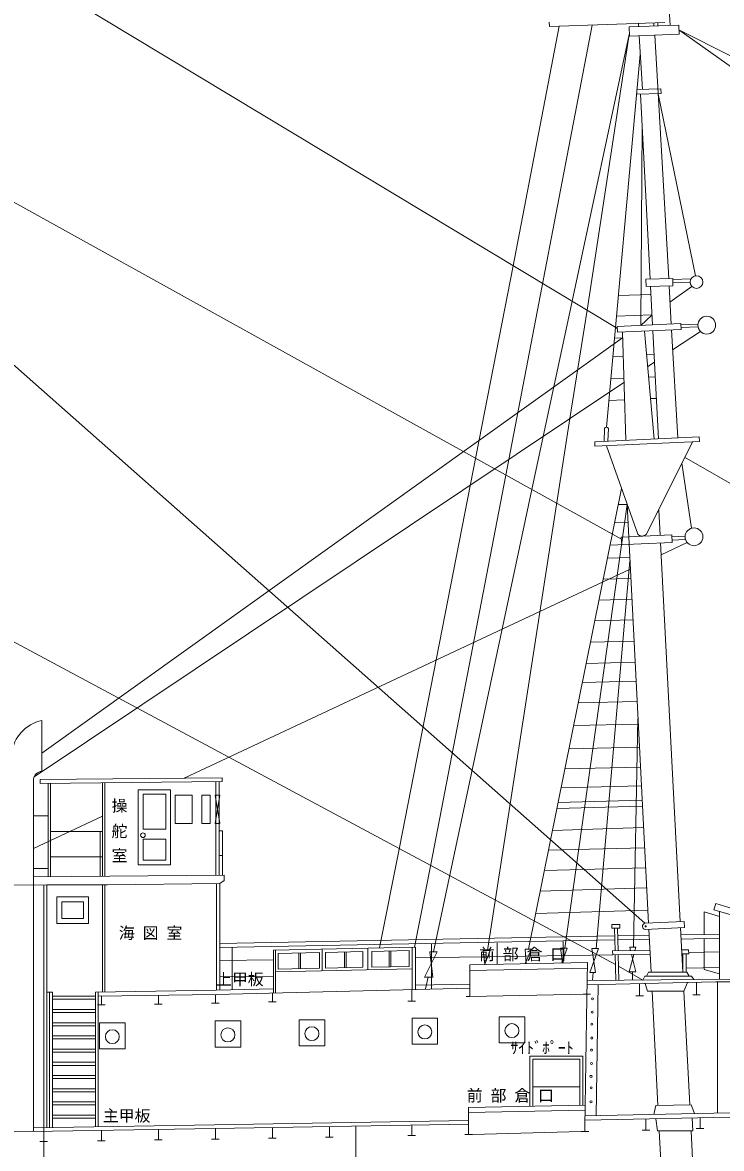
# Model space of a CAD drawing. Units: millimetres, scale not verified. Extents: x -51050 to 51050, y -29700 to 29700.
# Drawn here: x 570 to 14331, y -14981 to 7188 of the extents above; entities that cross this region are included whole.
import ezdxf
from ezdxf.enums import TextEntityAlignment as Align

# ---------------------------------------------------------------- set-up
doc = ezdxf.new("R2010")
doc.units = ezdxf.units.MM
doc.header["$LTSCALE"] = 100
doc.linetypes.add('USER1', pattern=[50.8, 31.75, -6.35, 6.35, -6.35])
doc.layers.add('0-3_keijou', color=7, linetype='Continuous', lineweight=18)
doc.layers.add('0-5_text', color=7, linetype='Continuous')
doc.styles.add('ＭＳ ゴシック', font='')
doc.styles.get('ＭＳ ゴシック').set_extended_font_data('MS Gothic')

msp = doc.modelspace()

# ---------------------------------------------------------------- linework, layer by layer
at = {"layer": '0-3_keijou'}
for p, q in [((12281.1, 1163.3), (-9556.4, 14320.1)), ((13198.2, 9099), (13318, 7130.3)), ((-9333.6, 9047.4), (12361, -2981.6)), ((-9333.6, 9047.4), (12822.8, -10546.2)), ((10942.4, 7107), (10939.1, 7197)), ((10942.4, 7107), (13214.7, 7191)), ((12513.7, 7100.6), (13491, 7136.7)), ((12520.4, 6920.7), (12513.7, 7100.6)), ((12698.1, 7171.9), (12700.5, 7107.5)), ((12999.3, 7183), (13001.7, 7118.6)), ((13076.7, 7185.9), (13079, 7121.5)), ((13497.7, 6956.8), (13491, 7136.7)), ((12520.4, 6920.7), (13497.7, 6956.8)), ((12772.9, 5870.6), (12711.2, 6927.8)), ((13022, 6939.3), (13292.6, 2147.6)), ((12732.6, 6560.1), (12065.3, -775.6)), ((12662.3, 5867.7), (13140.2, 5880.1)), ((12662.3, 5867.7), (12664.7, 5775.8)), ((12664.7, 5775.8), (13142.6, 5788.2)), ((12927.3, 2135.6), (12734.5, 5777.6)), ((13087.1, 5786.7), (13822.3, 2202.3)), ((13140.2, 5880.1), (13142.6, 5788.2)), ((12844.2, 2132.8), (13370.9, 2150.2)), ((12849, 1987.9), (12844.2, 2132.8)), ((12849, 1987.9), (13375.7, 2005.3)), ((13300.1, 2002.8), (13338.5, 1252.4)), ((13375.7, 2005.3), (13370.9, 2150.2)), ((13371.6, 2129.8), (13732.1, 2143.3)), ((13373.7, 2064.6), (13714, 2077.4)), ((12301.2, 1810.9), (12940.1, 1835.9)), ((12971.3, 1236.1), (12932, 1990.7)), ((13747.3, 1993.4), (13316.4, 1684)), ((12264.1, 1403.6), (12961, 1434.9)), ((12961.3, 1429.1), (12742.1, 1225.9)), ((12279.3, 1205.4), (13533.5, 1261.1)), ((12279.3, 1205.4), (12284.4, 1090.5)), ((13004.2, -1011.7), (12816, 1114.1)), ((13088.2, -1007.7), (12977.3, 1121.3)), ((13345.4, 1137.6), (13471.9, -989.7)), ((13534.6, 1235.1), (13867.2, 1249.9)), ((13537, 1182.6), (13868.9, 1197.4)), ((12383.9, 979.6), (949, -7194.6)), ((12224.7, 972.2), (12383.9, 979.6)), ((12380.3, 1094.7), (12447.3, -1037.9)), ((13368.8, 742.9), (13914.9, 1108)), ((12191.7, 610.2), (12395.2, 620.5)), ((12857.6, 643.8), (13001.8, 651.1)), ((12877.9, 414.6), (13009.5, 502.6)), ((-9272.1, 179.2), (12243.5, -11356)), ((797, -7663.8), (12411.4, 102.6)), ((12151.7, 171.5), (12408.9, 182.8)), ((12896.5, 204.2), (13024.8, 209.8)), ((12933.8, -216.1), (13046.7, -211.2)), ((12113.1, -251.7), (12422.1, -238.3)), ((12020, -1058.4), (12030, -807.6)), ((12093.9, -1054.3), (12103.9, -803.5)), ((11834.7, -1066.8), (13891.9, -969.9)), ((11838.9, -1155.7), (11834.7, -1066.8)), ((11838.9, -1155.7), (13896, -1058.8)), ((13757.7, -1065.3), (12853.9, -2884.7)), ((13896, -1058.8), (13891.9, -969.9)), ((12069.5, -1144.8), (12681, -2885.3)), ((13548, -1487.4), (13743.9, -2768.3)), ((13605.7, -1371.4), (29171.8, -10276.7)), ((10533.7, -11057.2), (12365, -1986)), ((11243.7, -11039.8), (12475.9, -2301.7)), ((12301.4, -2301.5), (12475, -2298.9)), ((12475.9, -2301.7), (12896.8, -10542.7)), ((13124.9, -2907.8), (13099.2, -2411.2)), ((12229.1, -2659.6), (12491.8, -2655.7)), ((12359.2, -2942.2), (13354.2, -2897.5)), ((12365.9, -3092.1), (12359.2, -2942.2)), ((13518.6, -10512.9), (13132.6, -3057.6)), ((13657.9, -3051.1), (13144.7, -3291.3)), ((13355.9, -2935.3), (13616, -2923.7)), ((13359, -3004.8), (13624.7, -2993)), ((12528.1, -3407.6), (11863.2, -11041.1)), ((12088.7, -3355), (12525, -3345.9)), ((12536.5, -3576), (3749.3, -7688.6)), ((12005.1, -3768.7), (12545.6, -3757)), ((11921.7, -4182.1), (12566.2, -4168.3)), ((11838.9, -4592.4), (12586.5, -4573.8)), ((11754.2, -5011.7), (12607.4, -4990.1)), ((11669.4, -5431.7), (12628.1, -5404)), ((11593.4, -5808.5), (12647.1, -5782.2)), ((11513.1, -6206), (12667.1, -6183)), ((949, -6555.4), (949, -7555.4)), ((11423, -6652.4), (12689.3, -6624.3)), ((12683.8, -6516), (12600.5, -11016.3)), ((11330.8, -7108.8), (12712.1, -7079.4)), ((11251.3, -7502.8), (12731.8, -7473.3)), ((783.3, -7708.3), (783.3, -14647.1)), ((4498, -7681.6), (917.4, -7716.6)), ((917.4, -7791.6), (917.4, -7716.6)), ((4498, -7756.6), (917.4, -7791.6)), ((4377.7, -7757.4), (4377.7, -9598.9)), ((4440.1, -7756.8), (4440.8, -9598.3)), ((4498, -7756.6), (4498, -7681.6)), ((1076.8, -9631.5), (1076.8, -7790)), ((1121.8, -9631), (1121.8, -7790)), ((2145.9, -9620.9), (2145.9, -7779.4)), ((2190.9, -9620.5), (2190.9, -7779.4)), ((2847.3, -7922.1), (3485.9, -7922.1)), ((2847.3, -7922.1), (2847.3, -9396.5)), ((3485.9, -7922.1), (3485.9, -9396.5)), ((11174.6, -7882.9), (12750.3, -7843)), ((2942.5, -8001.6), (3390.7, -8001.6)), ((2942.5, -8001.6), (2942.5, -8693.5)), ((3390.7, -8001.6), (3390.7, -8693.5)), ((4364, -8022.7), (4454, -8022.7)), ((4364, -8022.7), (4454, -8585)), ((4364, -8585), (4454, -8022.7)), ((11116.6, -8170.3), (12773.4, -8125.4)), ((11092.6, -8289), (12770.4, -8243.6)), ((1076.8, -8429.3), (783.3, -8429.3)), ((2145.9, -8439), (783.3, -9076.7)), ((4364, -8585), (4454, -8585)), ((1121.8, -8739.1), (2145.9, -8739.1)), ((2100.9, -9620.9), (2100.9, -8739.1)), ((2942.5, -8693.5), (3390.7, -8693.5)), ((4510.3, -8728.2), (4440.5, -8728.2)), ((4510.3, -9597.6), (4510.3, -8728.2)), ((11005.8, -8718.7), (12791.5, -8664.1)), ((2942.5, -8891), (2942.5, -9307.3)), ((2942.5, -8891), (3390.7, -8891)), ((3390.7, -8891), (3390.7, -9307.3)), ((10927.2, -9108.3), (12811.3, -9059.3)), ((1121.8, -9237.1), (2145.9, -9237.1)), ((2942.5, -9307.3), (3390.7, -9307.3)), ((4510.3, -9210.5), (4440.7, -9210.5)), ((1076.8, -9467), (783.3, -9470.3)), ((2847.3, -9396.5), (3485.9, -9396.5)), ((10846.1, -9509.8), (12831, -9452.4)), ((4538.3, -9597.3), (783.3, -9634.4)), ((4454.2, -9766.7), (4538.3, -9701.6)), ((4538.3, -9597.3), (4538.3, -9701.6)), ((988.2, -14643.8), (988.2, -9792.4)), ((1046.1, -14569.7), (1046.1, -9791.9)), ((2239.9, -9791.9), (1049.6, -9791.9)), ((2145.9, -11898.7), (2145.9, -9791.9)), ((2190.9, -11898), (2190.9, -9791.9)), ((4454.2, -9766.7), (2239.9, -9791.9)), ((4388.9, -9767.2), (4388.9, -11024.6)), ((4452.1, -9766.4), (4452.6, -10945.9)), ((10764.4, -9914.6), (12850.8, -9848.7)), ((14217, -10159.7), (14181.4, -10278.7)), ((14217, -10159.7), (16268.1, -10773.6)), ((10675.6, -10354.7), (12883.8, -10287)), ((14181.4, -10278.7), (16232.5, -10892.6)), ((14288.9, -10310.9), (14288.9, -11648.3)), ((12822.8, -10546.2), (13599.4, -10509)), ((12828.7, -10669.1), (13605.8, -10631.9)), ((13570.3, -11510.7), (13525, -10635.7)), ((13605.8, -10631.9), (13599.4, -10509)), ((4452.6, -10946.5), (12226.3, -10793.1)), ((12221.7, -10643.2), (12235.5, -11091.5)), ((12281.7, -10641.4), (12295.5, -11090.6)), ((12286.3, -10792), (12908.9, -10779.7)), ((12913, -10859.3), (12288.7, -10871.4)), ((12903.1, -10665.5), (12946.3, -11510.7)), ((14288.9, -10764.9), (13532.3, -10776.3)), ((14288.9, -10840.5), (13536.4, -10856.7)), ((4388.9, -11024.6), (4388.9, -11862.1)), ((12228.8, -10872.5), (4452.6, -11023.5)), ((4452.6, -10945.9), (4452.6, -11860.7)), ((4694.3, -11017.3), (4694.3, -11854.8)), ((8306.9, -11016.7), (5508.9, -11075.3)), ((5508.9, -11075.3), (5508.9, -11919.1)), ((5551.7, -11074.4), (5551.7, -11918)), ((6467, -11055.2), (6467, -11480.8)), ((7370.2, -11036.3), (7370.2, -11461.9)), ((8238.7, -11018.1), (8238.7, -11852.9)), ((8306.9, -11016.7), (8306.9, -11851.2)), ((8620.9, -10957.4), (8620.9, -11835.4)), ((9671.6, -11353.3), (9638.2, -11080.6)), ((9917.6, -10930.3), (9917.6, -11348.2)), ((10482.4, -11336.3), (10468.9, -11057.2)), ((11202.5, -11321.3), (11164.1, -11039.8)), ((11210.9, -10903.2), (11210.9, -11321.1)), ((12188.4, -11092.2), (12924.4, -11081.5)), ((12541.7, -11087), (12524.3, -11016.3)), ((13547.6, -11072.4), (13684.1, -11070.4)), ((13684.1, -11070.4), (13685.1, -11145.4)), ((5508.9, -11265.5), (4452.6, -11281.1)), ((6415.7, -11122.8), (5605.5, -11139.8)), ((5605.5, -11139.8), (5605.5, -11449)), ((6010.6, -11131.3), (6010.6, -11440.5)), ((6043.7, -11130.6), (6043.7, -11439.8)), ((6415.7, -11122.8), (6415.7, -11432)), ((7273.2, -11104.9), (6536.9, -11120.3)), ((6536.9, -11120.3), (6536.9, -11429.5)), ((6906, -11112.6), (6906, -11421.7)), ((6939.1, -11111.9), (6939.1, -11421)), ((7273.2, -11104.9), (7273.2, -11414)), ((8185, -11085.8), (7448.7, -11101.2)), ((7448.7, -11101.2), (7448.7, -11410.3)), ((7786.2, -11094.1), (7786.2, -11403.3)), ((7819.3, -11093.4), (7819.3, -11402.6)), ((8185, -11085.8), (8185, -11394.9)), ((12189.5, -11167.2), (8306.9, -11224.3)), ((12189.5, -11167.2), (12188.4, -11092.2)), ((12189.5, -11167.2), (12928.2, -11156.4)), ((12237.7, -11166.5), (12253.1, -11669.1)), ((12297.7, -11165.6), (12313.1, -11668.5)), ((13551.5, -11147.3), (13685.1, -11145.4)), ((13572.8, -11147), (13572.8, -11510.7)), ((13632.8, -11146.1), (13632.8, -11510.7)), ((14288.9, -11111.3), (13684.8, -11123.9)), ((8238.7, -11443.7), (5551.7, -11500)), ((6415.7, -11432), (5605.5, -11449)), ((7273.2, -11414), (6536.9, -11429.5)), ((8185, -11394.9), (7448.7, -11410.3)), ((11695.5, -11319.2), (9378.6, -11367.7)), ((9378.6, -11367.7), (9378.6, -11985.1)), ((11698.2, -11428.6), (9381.3, -11477.2)), ((11695.5, -11319.2), (11678.3, -12015.2)), ((11806.3, -11516.7), (11790, -11672.9)), ((12304.6, -11389.1), (12783.7, -11663.7)), ((12577.7, -11501.3), (12579.9, -11657.9)), ((12856.5, -11588.9), (12896.3, -11510.7)), ((12896.3, -11510.7), (13650.5, -11510.7)), ((14288.9, -11417.3), (13632.8, -11431.1)), ((13650.5, -11510.7), (13693.8, -11588.9)), ((5508.9, -11594.3), (4452.6, -11601)), ((9378.6, -11746.8), (8306.9, -11767.4)), ((8557.5, -11608.1), (8504.5, -11838.2)), ((14221.3, -11697.1), (11683.4, -11758)), ((14599.5, -11645.1), (11685.5, -11674.9)), ((12717.7, -11973.7), (12717.7, -11743.7)), ((12822.1, -11588.9), (12783.7, -11663.7)), ((12822.1, -11588.9), (13743.1, -11588.9)), ((12874.2, -11885), (12829.1, -11730.5)), ((13743.1, -11588.9), (13786.8, -11653.4)), ((13839.4, -11957.4), (13839.4, -11706.3)), ((14630.2, -11698.9), (14221.3, -11697.1)), ((14249.4, -11697.3), (14249.4, -14284.8)), ((1157.2, -11900.9), (1046.1, -11900.9)), ((1103.2, -11900.9), (1103.2, -14568.7)), ((1157.2, -11900.9), (1157.2, -14567.9)), ((4383.5, -11862.3), (2007.2, -11900.9)), ((2007.2, -11900.9), (2007.2, -14554)), ((2060.9, -11900.1), (2060.9, -14553.2)), ((4384.9, -11946.3), (2060.9, -11984.1)), ((3245.6, -12137.4), (3245.6, -11964.8)), ((4367.3, -12119.2), (4367.3, -11946.6)), ((5508.9, -11835), (4382.9, -11862.3)), ((9378.6, -11825.2), (4384.9, -11946.3)), ((5489, -12092.1), (5489, -11919.5)), ((8231.6, -12083), (8231.6, -11853)), ((9378.6, -11985.1), (11680.1, -11942.6)), ((11605.1, -11942.6), (11755.1, -11942.6)), ((11900, -11752.8), (11863.5, -14334.1)), ((12965.4, -11885), (13080.2, -14132.2)), ((13705.5, -14122.6), (13589.7, -11885)), ((13764.4, -11957.4), (13914.4, -11957.4)), ((2007.2, -11984.1), (1157.2, -11984.1)), ((2007.2, -12044.1), (1157.2, -12044.1)), ((2049, -12155.6), (2199, -12155.6)), ((2124, -12155.6), (2124, -11983.1)), ((3170.6, -12137.4), (3320.6, -12137.4)), ((4292.3, -12119.2), (4442.3, -12119.2)), ((5414, -12092.1), (5564, -12092.1)), ((8156.6, -12083), (8306.6, -12083)), ((9303.6, -11986.5), (9378.6, -11985.1)), ((11678.3, -12015.2), (11641.7, -14561.5)), ((12642.7, -11973.7), (12792.7, -11973.7)), ((2007.2, -12244.1), (1157.2, -12244.1)), ((2007.2, -12304.1), (1157.2, -12304.1)), ((8239.5, -12412.4), (8741.8, -12412.4)), ((8741.8, -12412.4), (8741.8, -12927.4)), ((9954.4, -12386.6), (10456.8, -12386.6)), ((10456.8, -12386.6), (10456.8, -12901.6)), ((2007.2, -12504.1), (1157.2, -12504.1)), ((2007.2, -12564.1), (1157.2, -12564.1)), ((2087.2, -12504.9), (2589.6, -12504.9)), ((2589.6, -12504.9), (2589.6, -13020)), ((4362.6, -12470.7), (4865, -12470.7)), ((4865, -12470.7), (4865, -12985.7)), ((6016.7, -12445.8), (6519, -12445.8)), ((6519, -12445.8), (6519, -12960.9)), ((2007.2, -12764.1), (1157.2, -12764.1)), ((2007.2, -12824.1), (1157.2, -12824.1)), ((2007.2, -13024.1), (1157.2, -13024.1)), ((2007.2, -13084.1), (1157.2, -13084.1)), ((2007.2, -13284.1), (1157.2, -13284.1)), ((10555.9, -13161.9), (11601, -13161.9)), ((10555.9, -13161.9), (10555.9, -14148.4)), ((10615.9, -13221.9), (11541, -13221.9)), ((10615.9, -13221.9), (10615.9, -14147.3)), ((11541, -13221.9), (11541, -14131.1)), ((11601, -13161.9), (11601, -14129.9)), ((2007.2, -13344.1), (1157.2, -13344.1)), ((2007.2, -13544.1), (1157.2, -13544.1)), ((2007.2, -13604.1), (1157.2, -13604.1)), ((2007.2, -13804.1), (1157.2, -13804.1)), ((2007.2, -13864.1), (1157.2, -13864.1)), ((10615.9, -13764.2), (11541, -13764.2)), ((2007.2, -14064.1), (1157.2, -14064.1)), ((2007.2, -14124.1), (1157.2, -14124.1)), ((20960.9, -14144.9), (11642.1, -14339.1)), ((13036.1, -14133.4), (12997.8, -14310.8)), ((13036.1, -14133.4), (13735.2, -14122.1)), ((13735.2, -14122.1), (13802.8, -14294.1)), ((2007.2, -14324.1), (1157.2, -14324.1)), ((2007.2, -14384.1), (1157.2, -14384.1)), ((9353.3, -14269.7), (11641.7, -14227.4)), ((20960.9, -14234.5), (11644.2, -14422.9)), ((12843.8, -14620.8), (12843.8, -14398.6)), ((13068.8, -14632.3), (13039.9, -14394.6)), ((13768.8, -14632.3), (13754.2, -14380.2)), ((13909.5, -14587.1), (13909.5, -14377.1)), ((4360.8, -14589), (356.5, -14654)), ((4348.5, -14516), (783.3, -14573.9)), ((2124, -14831.4), (2124, -14625.3)), ((3245.6, -14813.2), (3245.6, -14607.1)), ((9353.3, -14429), (4348.5, -14516)), ((9353.3, -14502.1), (4360.8, -14589)), ((4367.3, -14795), (4367.3, -14588.9)), ((5489, -14775.6), (5489, -14569.3)), ((6610.6, -14756.1), (6610.6, -14549.8)), ((7134.2, -19177), (7134.2, -14540.7)), ((8231.6, -14727.9), (8231.6, -14521.6)), ((9353.3, -14706.2), (9353.3, -14535.8)), ((11641.7, -14646.7), (11641.7, -14561.5)), ((12768.8, -14620.8), (12918.8, -14620.8)), ((13834.5, -14587.1), (13984.5, -14587.1)), ((913.2, -14841.4), (1063.2, -14841.4)), ((988.2, -19222.9), (988.2, -14643.8)), ((988.2, -14841.4), (988.2, -14643.8)), ((2049, -14831.4), (2199, -14831.4)), ((3170.6, -14813.2), (3320.6, -14813.2)), ((4292.3, -14795), (4442.3, -14795)), ((5414, -14775.6), (5564, -14775.6)), ((6535.6, -14756.1), (6685.6, -14756.1)), ((8156.6, -14727.9), (8306.6, -14727.9)), ((9278.3, -14706.2), (9428.3, -14706.2)), ((9428.3, -14706.2), (11566.7, -14646.7)), ((11566.7, -14646.7), (11716.7, -14646.7)), ((13068.8, -14632.3), (13768.8, -14632.3)), ((13105.7, -14632.3), (13300.2, -18439.4)), ((13928.9, -18436.9), (13731.9, -14632.3))]:
    msp.add_line(p, q, dxfattribs=at)
at = {"layer": '0-3_keijou', "linetype": 'USER1'}
for q in [(14288.9, -10412.1), (13987.6, -10769.4)]:
    msp.add_line((13987.6, -10322.7), q, dxfattribs=at)
at = {"layer": '0-3_keijou'}
for points in [[(35362.3, -8449.5), (13494.4, 7046.8), (40375, -6482.2), (13054, 12297.7), (44142.5, -5287.7), (12887.5, 14942.3)], [(11136.9, 7114.2), (10229.8, 2399.1), (7989.6, -9054.3), (7599.3, -11031.5)], [(8287.8, -11017.1), (8607.7, -9388.7), (10086.8, -1721.5), (11786.5, 7138.2)], [(8662.3, -11111.1), (10598.5, -2005), (11391.4, 1699.4), (12513.9, 6953.3), (11684.2, 1523.1), (11344.9, -610.5), (10757.3, -4419), (9724.5, -11080.6)], [(12742.1, 1225.9), (12742.5, 1272), (12767.9, 5147.4)], [(12284.4, 1090.5), (13538.6, 1146.2), (13533.5, 1261.1)], [(12139.7, -3102.2), (13360.9, -3047.4), (13354.2, -2897.5)], [(1049.6, -9791.9), (-3402.2, -9827.8), (-6901.7, -9861.7), (-7645.6, -9868.9)], [(9638.2, -11080.6), (9774.1, -11080.6), (9670.2, -11353.4)], [(10468.9, -11057.2), (10592.1, -11057.2), (10464.4, -11336.7)], [(11164.1, -11039.8), (11294.4, -11039.8), (11184.6, -11321.6)], [(12524.3, -11016.3), (12646.3, -11016.3), (12627.1, -11085.8)], [(12606.2, -11161.1), (12512, -11501.3), (12643.3, -11501.3), (12560, -11161.8)], [(12874.2, -11885), (13589.7, -11885), (13659.8, -11710.6)], [(8239.5, -12412.4), (8239.5, -12927.4), (8741.8, -12927.4)], [(9954.4, -12386.6), (9954.4, -12901.6), (10456.8, -12901.6)], [(2087.2, -12504.9), (2087.2, -13020), (2589.6, -13020)], [(4362.6, -12470.7), (4362.6, -12985.7), (4865, -12985.7)], [(6016.7, -12445.8), (6016.7, -12960.9), (6519, -12960.9)], [(9353.3, -14535.8), (9353.3, -14170.6), (11641.7, -14128.3)]]:
    msp.add_lwpolyline(points, dxfattribs=at)
for points in [[(3573, -8022.7), (3906.9, -8022.7), (3906.9, -8585), (3573, -8585)], [(4099.9, -8022.7), (4266.2, -8022.7), (4266.2, -8585), (4099.9, -8585)], [(1245, -10024.6), (1867.3, -10024.6), (1867.3, -10551.4), (1245, -10551.4)], [(1345, -10124.6), (1767.3, -10124.6), (1767.3, -10451.4), (1345, -10451.4)], [(12173.4, -10569.5), (12330.1, -10569.5), (12330.1, -10642.3), (12173.4, -10642.3)], [(11777.9, -11041.1), (11913, -11041.1), (11740, -11516.7), (11849.5, -11516.7)], [(8590.2, -11111), (8731.9, -11111), (8486.3, -11608.1), (8647.7, -11608.1)]]:
    msp.add_lwpolyline(points, close=True, dxfattribs=at)
at = {"layer": '0-3_keijou', "linetype": 'USER1'}
msp.add_lwpolyline([(13987.6, -10847), (13987.6, -11455.5), (14288.9, -11544.9)], dxfattribs=at)
at = {"layer": '0-3_keijou'}
for centre, radius in [((13839, 2078.4), 125), ((14041, 1229.4), 175), ((13790.5, -2937), 175), ((2941.5, -8812.7), 45.7), ((12838.5, -10607), 10), ((11791.2, -12032.2), 20), ((11786.7, -12298.6), 20), ((4613.8, -12744.7), 137.5), ((6267.9, -12719.8), 137.5), ((8490.7, -12686.3), 137.5), ((10205.6, -12660.5), 137.5), ((11778.6, -12532.9), 20), ((2338.4, -12778.9), 137.5), ((11776.8, -12806.2), 20), ((11772.2, -13042.1), 20), ((11771.5, -13305.6), 20), ((11762.4, -13560.5), 20), ((11764.6, -13785.4), 20), ((11761.8, -14063.3), 20)]:
    msp.add_circle(centre, radius, dxfattribs=at)
for centre, radius, start, end in [((12067.4, -813.3), 37.8, 15.08962, 171.21114), ((12767.1, -2808.1), 115.7, 221.85414, 318.55575), ((1100.1, -7288.2), 748.3, 101.65308, 173.61864), ((966.1, -7740.2), 185.5, 95.29739, 170.10799), ((12838.5, -10607), 62.8, 104.51929, 260.96569)]:
    msp.add_arc(centre, radius, start, end, dxfattribs=at)

# ---------------------------------------------------------------- texts
at = {"layer": '0-5_text', "style": 'ＭＳ ゴシック'}
for s, p in [('操', (2323.2, -8415.2)), ('舵', (2321.4, -8915.9)), ('室', (2323.2, -9396.1)), ('海 図 室', (2466.1, -10920.5)), ('前 部 倉 口', (9557.5, -11339.5)), ('上甲板', (4380.6, -11830.5)), ('ｻｲﾄﾞﾎﾟｰﾄ', (10173.4, -13181.2)), ('前 部 倉 口', (9316, -14120.9)), ('主甲板', (2152.5, -14518.9))]:
    msp.add_text(s, height=229.1, dxfattribs=at).set_placement(p, align=Align.BOTTOM_LEFT)

doc.saveas('drawing.dxf')
